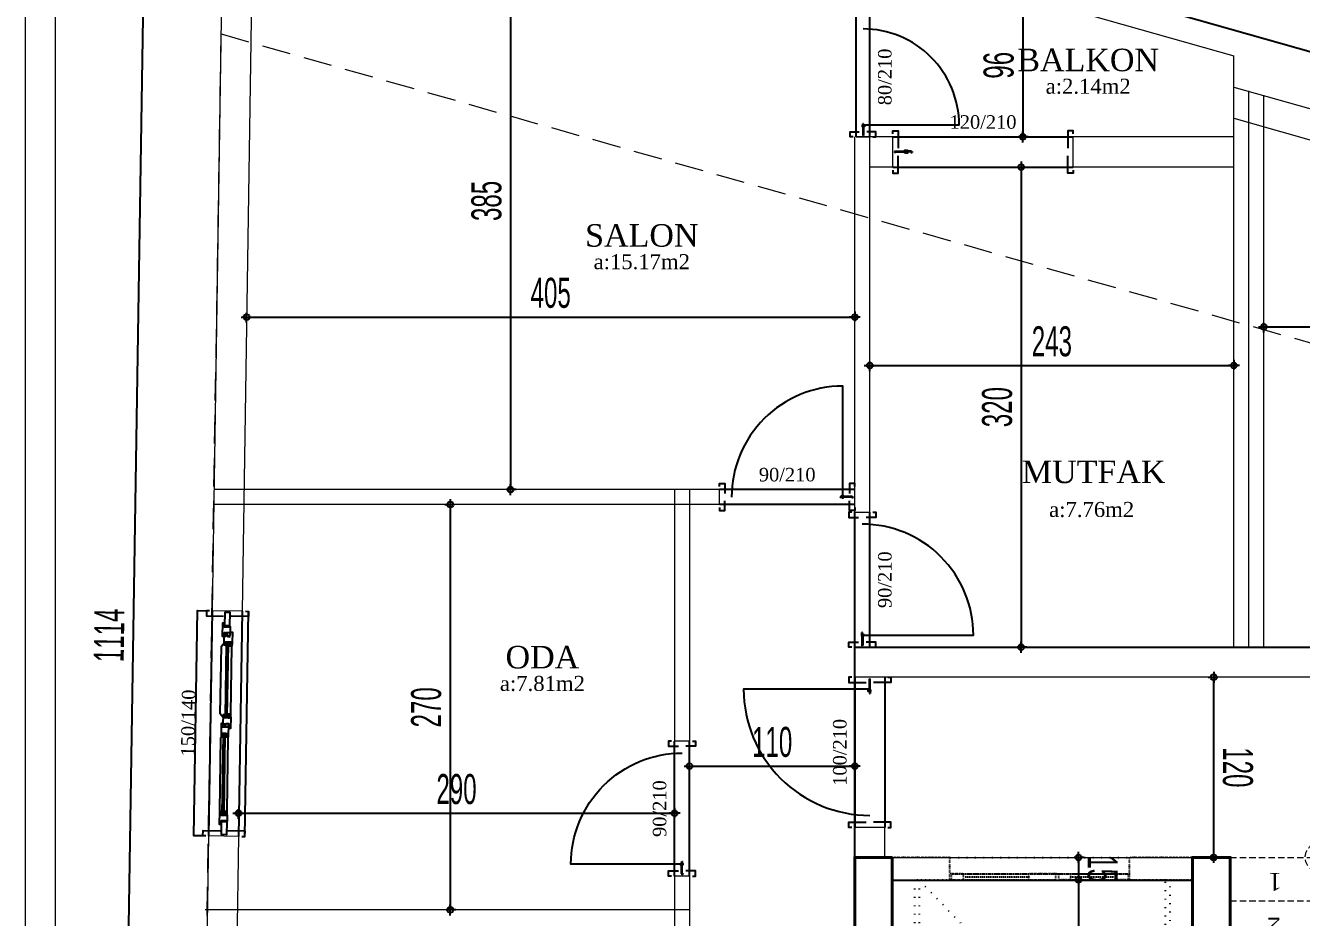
# Model space of a CAD drawing. Extents: x -30085 to -23607, y 116 to 3194.
# Drawn here: x -25501 to -24652, y 2237 to 2831 of the extents above; entities that cross this region are included whole.
import ezdxf
from ezdxf.enums import TextEntityAlignment as Align

# ---------------------------------------------------------------- set-up
doc = ezdxf.new("R2010")
doc.units = 0
for name, pattern in [('DASHED2', [0.375, 0.25, -0.125]), ('DOT', [0.28, 0.03, -0.25]), ('HIDDEN', [9.525, 6.35, -3.175])]:
    doc.linetypes.add(name, pattern=pattern)
doc.layers.get('0').update_dxf_attribs({"color": 5, "lineweight": 0})
for name, color, linetype in [('alan', 7, 'Continuous'), ('DIM', 7, 'Continuous'), ('duvar-kesim', 7, 'Continuous'), ('kapi', 7, 'Continuous'), ('kapi-yazi', 7, 'Continuous'), ('mahal', 7, 'Continuous'), ('penc-yazi', 7, 'Continuous'), ('pencere', 7, 'Continuous')]:
    doc.layers.add(name, color=color, linetype=linetype)
for name, color, linetype, lineweight in [('BINA_CAMITURBE', 93, 'Continuous', 0), ('DOT', 6, 'DOT', 25), ('DUVAR', 4, 'Continuous', 0), ('kolon', 1, 'Continuous', 40), ('MERDIVEN', 161, 'Continuous', 15), ('OLCU10', 2, 'Continuous', 25), ('ROL_CEPHE', 1, 'Continuous', 0)]:
    doc.layers.add(name, color=color, linetype=linetype, lineweight=lineweight)
doc.layers.get('0').off()
doc.styles.get("Standard").update_dxf_attribs({"font": ''})
doc.styles.add('STYLE0', font='', dxfattribs={"height": 1})
doc.styles.add('T', font='ISOt.shx', dxfattribs={"width": 0.6})
doc.styles.get('Standard').set_extended_font_data('Times New Roman')
doc.styles.get('STYLE0').set_extended_font_data('Arial')
doc.dimstyles.new('DOT2', dxfattribs={"dimtxt": 20, "dimasz": 0.7, "dimexe": 5, "dimexo": 5, "dimgap": 6, "dimtad": 1, "dimdec": 0, "dimdsep": 46, "dimtxsty": 'T', "dimblk1": 'SEL2', "dimblk2": 'SEL2', "dimsah": 1, "dimcen": 0, "dimse1": 1, "dimse2": 1, "dimclrd": 256, "dimclre": 256, "dimclrt": 256, "dimadec": 0, "dimazin": 0, "dimtfac": 1, "dimtdec": 0, "dimtix": 1, "dimtmove": 2, "dimatfit": 3, "dimldrblk": 'SEL2', "dimfxl": 1, "dimtolj": 1, "dimtzin": 0, "dimarcsym": 0})

# ---------------------------------------------------------------- blocks, each defined once
blk = doc.blocks.new('SEL2')
at = {"layer": 'OLCU10'}
for p, q in [((5.25, 0), (-5.25, 0)), ((0, 5.25), (0, -3.95))]:
    blk.add_line(p, q, dxfattribs=at)
blk.add_circle((0, 0), 2.75, dxfattribs=at)
blk = doc.blocks.new('*D69')
at = {"layer": 'Defpoints', "color": 0}
for p in [(28.67, 283.18), (3.67, 262.76), (28.67, 262.76)]:
    blk.add_point(p, dxfattribs=at)
at = {"layer": 'DIM', "lineweight": -2}
for p, q in [((2.97, 283.18), (2.27, 283.18)), ((3.67, 283.18), (28.67, 283.18)), ((29.37, 283.18), (30.07, 283.18))]:
    blk.add_line(p, q, dxfattribs=at)
at = {"layer": 'DIM', "linetype": 'ByBlock', "lineweight": -2, "xscale": 0.7, "yscale": 0.7, "zscale": 0.7}
blk.add_blockref('SEL2', (3.67, 283.18), dxfattribs=at)
at = {"layer": 'DIM', "linetype": 'ByBlock', "lineweight": -2, "xscale": 0.7, "yscale": 0.7, "zscale": 0.7, "rotation": 180}
blk.add_blockref('SEL2', (28.67, 283.18), dxfattribs=at)
at = {"layer": 'DIM', "insert": (16.17, 299.18), "char_height": 20, "attachment_point": 5, "style": 'T'}
blk.add_mtext('\\A1;25', dxfattribs=at)
blk = doc.blocks.new('*D70')
at = {"layer": 'Defpoints', "color": 0}
for p in [(148.67, 283.18), (28.67, 262.76), (148.67, 240)]:
    blk.add_point(p, dxfattribs=at)
at = {"layer": 'DIM', "lineweight": -2}
blk.add_line((29.37, 283.18), (147.97, 283.18), dxfattribs=at)
at = {"layer": 'DIM', "linetype": 'ByBlock', "lineweight": -2, "xscale": 0.7, "yscale": 0.7, "zscale": 0.7, "rotation": 180}
blk.add_blockref('SEL2', (28.67, 283.18), dxfattribs=at)
at = {"layer": 'DIM', "linetype": 'ByBlock', "lineweight": -2, "xscale": 0.7, "yscale": 0.7, "zscale": 0.7}
blk.add_blockref('SEL2', (148.67, 283.18), dxfattribs=at)
at = {"layer": 'DIM', "insert": (88.67, 299.18), "char_height": 20, "attachment_point": 5, "style": 'T'}
blk.add_mtext('\\A1;120', dxfattribs=at)
blk = doc.blocks.new('*D71')
at = {"layer": 'Defpoints', "color": 0}
for p in [(158.67, 283.18), (148.67, 240), (158.67, 240)]:
    blk.add_point(p, dxfattribs=at)
at = {"layer": 'DIM', "lineweight": -2}
for p, q in [((147.97, 283.18), (147.27, 283.18)), ((148.67, 283.18), (158.67, 283.18)), ((159.37, 283.18), (160.07, 283.18))]:
    blk.add_line(p, q, dxfattribs=at)
at = {"layer": 'DIM', "linetype": 'ByBlock', "lineweight": -2, "xscale": 0.7, "yscale": 0.7, "zscale": 0.7}
blk.add_blockref('SEL2', (148.67, 283.18), dxfattribs=at)
at = {"layer": 'DIM', "linetype": 'ByBlock', "lineweight": -2, "xscale": 0.7, "yscale": 0.7, "zscale": 0.7, "rotation": 180}
blk.add_blockref('SEL2', (158.67, 283.18), dxfattribs=at)
at = {"layer": 'DIM', "insert": (153.67, 299.18), "char_height": 20, "attachment_point": 5, "style": 'T'}
blk.add_mtext('\\A1;10', dxfattribs=at)
blk = doc.blocks.new('*D72')
at = {"layer": 'Defpoints', "color": 0}
for p in [(278.67, 283.18), (278.67, 266.49), (158.67, 240)]:
    blk.add_point(p, dxfattribs=at)
at = {"layer": 'DIM', "lineweight": -2}
blk.add_line((159.37, 283.18), (277.97, 283.18), dxfattribs=at)
at = {"layer": 'DIM', "linetype": 'ByBlock', "lineweight": -2, "xscale": 0.7, "yscale": 0.7, "zscale": 0.7, "rotation": 180}
blk.add_blockref('SEL2', (158.67, 283.18), dxfattribs=at)
at = {"layer": 'DIM', "linetype": 'ByBlock', "lineweight": -2, "xscale": 0.7, "yscale": 0.7, "zscale": 0.7}
blk.add_blockref('SEL2', (278.67, 283.18), dxfattribs=at)
at = {"layer": 'DIM', "insert": (218.67, 299.18), "char_height": 20, "attachment_point": 5, "style": 'T'}
blk.add_mtext('\\A1;120', dxfattribs=at)
blk = doc.blocks.new('*D73')
at = {"layer": 'Defpoints', "color": 0}
for p in [(303.67, 283.18), (303.67, 275), (278.67, 266.49)]:
    blk.add_point(p, dxfattribs=at)
at = {"layer": 'DIM', "lineweight": -2}
for p, q in [((277.97, 283.18), (277.27, 283.18)), ((278.67, 283.18), (303.67, 283.18)), ((304.37, 283.18), (305.07, 283.18))]:
    blk.add_line(p, q, dxfattribs=at)
at = {"layer": 'DIM', "linetype": 'ByBlock', "lineweight": -2, "xscale": 0.7, "yscale": 0.7, "zscale": 0.7}
blk.add_blockref('SEL2', (278.67, 283.18), dxfattribs=at)
at = {"layer": 'DIM', "linetype": 'ByBlock', "lineweight": -2, "xscale": 0.7, "yscale": 0.7, "zscale": 0.7, "rotation": 180}
blk.add_blockref('SEL2', (303.67, 283.18), dxfattribs=at)
at = {"layer": 'DIM', "insert": (291.17, 299.18), "char_height": 20, "attachment_point": 5, "style": 'T'}
blk.add_mtext('\\A1;25', dxfattribs=at)
blk = doc.blocks.new('*D74')
at = {"layer": 'Defpoints', "color": 0}
for p in [(187.63, 365), (201.95, 365), (210.35, 140)]:
    blk.add_point(p, dxfattribs=at)
at = {"layer": 'DIM', "lineweight": -2}
blk.add_line((187.63, 140.7), (187.63, 364.3), dxfattribs=at)
at = {"layer": 'DIM', "linetype": 'ByBlock', "lineweight": -2, "xscale": 0.7, "yscale": 0.7, "zscale": 0.7}
for p, rotation in [((187.63, 365), 90), ((187.63, 140), 270)]:
    blk.add_blockref('SEL2', p, dxfattribs=dict(at, rotation=rotation))
at = {"layer": 'DIM', "insert": (171.63, 252.5), "char_height": 20, "attachment_point": 5, "rotation": 90, "style": 'T'}
blk.add_mtext('\\A1;225', dxfattribs=at)
blk = doc.blocks.new('*D75')
at = {"layer": 'Defpoints', "color": 0}
for p in [(187.63, 390), (197.7, 390), (201.95, 365)]:
    blk.add_point(p, dxfattribs=at)
at = {"layer": 'DIM', "lineweight": -2}
for p, q in [((187.63, 390.7), (187.63, 391.4)), ((187.63, 365), (187.63, 390)), ((187.63, 364.3), (187.63, 363.6))]:
    blk.add_line(p, q, dxfattribs=at)
at = {"layer": 'DIM', "linetype": 'ByBlock', "lineweight": -2, "xscale": 0.7, "yscale": 0.7, "zscale": 0.7}
for p, rotation in [((187.63, 390), 270), ((187.63, 365), 90)]:
    blk.add_blockref('SEL2', p, dxfattribs=dict(at, rotation=rotation))
at = {"layer": 'DIM', "insert": (171.63, 377.5), "char_height": 20, "attachment_point": 5, "rotation": 90, "style": 'T'}
blk.add_mtext('\\A1;25', dxfattribs=at)
blk = doc.blocks.new('*D76')
at = {"layer": 'Defpoints', "color": 0}
for p in [(379.73, 155), (399.5, 155), (383.67, 140)]:
    blk.add_point(p, dxfattribs=at)
at = {"layer": 'DIM', "lineweight": -2}
for p, q in [((379.73, 155.7), (379.73, 156.4)), ((379.73, 140), (379.73, 155)), ((379.73, 139.3), (379.73, 138.6))]:
    blk.add_line(p, q, dxfattribs=at)
at = {"layer": 'DIM', "linetype": 'ByBlock', "lineweight": -2, "xscale": 0.7, "yscale": 0.7, "zscale": 0.7}
for p, rotation in [((379.73, 155), 270), ((379.73, 140), 90)]:
    blk.add_blockref('SEL2', p, dxfattribs=dict(at, rotation=rotation))
at = {"layer": 'DIM', "insert": (363.73, 147.5), "char_height": 20, "attachment_point": 5, "rotation": 90, "style": 'T'}
blk.add_mtext('\\A1;15', dxfattribs=at)
blk = doc.blocks.new('*D77')
at = {"layer": 'Defpoints', "color": 0}
for p in [(379.73, 365), (415.07, 365), (399.5, 155)]:
    blk.add_point(p, dxfattribs=at)
at = {"layer": 'DIM', "lineweight": -2}
blk.add_line((379.73, 155.7), (379.73, 364.3), dxfattribs=at)
at = {"layer": 'DIM', "linetype": 'ByBlock', "lineweight": -2, "xscale": 0.7, "yscale": 0.7, "zscale": 0.7}
for p, rotation in [((379.73, 365), 90), ((379.73, 155), 270)]:
    blk.add_blockref('SEL2', p, dxfattribs=dict(at, rotation=rotation))
at = {"layer": 'DIM', "insert": (363.73, 260), "char_height": 20, "attachment_point": 5, "rotation": 90, "style": 'T'}
blk.add_mtext('\\A1;210', dxfattribs=at)
blk = doc.blocks.new('*D78')
at = {"layer": 'Defpoints', "color": 0}
for p in [(379.73, 390), (415.07, 390), (415.07, 365)]:
    blk.add_point(p, dxfattribs=at)
at = {"layer": 'DIM', "lineweight": -2}
for p, q in [((379.73, 390.7), (379.73, 391.4)), ((379.73, 365), (379.73, 390)), ((379.73, 364.3), (379.73, 363.6))]:
    blk.add_line(p, q, dxfattribs=at)
at = {"layer": 'DIM', "linetype": 'ByBlock', "lineweight": -2, "xscale": 0.7, "yscale": 0.7, "zscale": 0.7}
for p, rotation in [((379.73, 390), 270), ((379.73, 365), 90)]:
    blk.add_blockref('SEL2', p, dxfattribs=dict(at, rotation=rotation))
at = {"layer": 'DIM', "insert": (363.73, 377.5), "char_height": 20, "attachment_point": 5, "rotation": 90, "style": 'T'}
blk.add_mtext('\\A1;25', dxfattribs=at)
blk = doc.blocks.new('*D79')
at = {"layer": 'Defpoints', "color": 0}
for p in [(303.67, 283.18), (278.67, 265.47), (303.67, 265.47)]:
    blk.add_point(p, dxfattribs=at)
at = {"layer": 'DIM', "lineweight": -2}
for p, q in [((277.97, 283.18), (277.27, 283.18)), ((278.67, 283.18), (303.67, 283.18)), ((304.37, 283.18), (305.07, 283.18))]:
    blk.add_line(p, q, dxfattribs=at)
at = {"layer": 'DIM', "linetype": 'ByBlock', "lineweight": -2, "xscale": 0.7, "yscale": 0.7, "zscale": 0.7}
blk.add_blockref('SEL2', (278.67, 283.18), dxfattribs=at)
at = {"layer": 'DIM', "linetype": 'ByBlock', "lineweight": -2, "xscale": 0.7, "yscale": 0.7, "zscale": 0.7, "rotation": 180}
blk.add_blockref('SEL2', (303.67, 283.18), dxfattribs=at)
at = {"layer": 'DIM', "insert": (291.17, 299.18), "char_height": 20, "attachment_point": 5, "style": 'T'}
blk.add_mtext('\\A1;25', dxfattribs=at)
blk = doc.blocks.new('*D80')
at = {"layer": 'Defpoints', "color": 0}
for p in [(503.67, 283.18), (303.67, 265.47), (503.67, 262.76)]:
    blk.add_point(p, dxfattribs=at)
at = {"layer": 'DIM', "lineweight": -2}
blk.add_line((304.37, 283.18), (502.97, 283.18), dxfattribs=at)
at = {"layer": 'DIM', "linetype": 'ByBlock', "lineweight": -2, "xscale": 0.7, "yscale": 0.7, "zscale": 0.7, "rotation": 180}
blk.add_blockref('SEL2', (303.67, 283.18), dxfattribs=at)
at = {"layer": 'DIM', "linetype": 'ByBlock', "lineweight": -2, "xscale": 0.7, "yscale": 0.7, "zscale": 0.7}
blk.add_blockref('SEL2', (503.67, 283.18), dxfattribs=at)
at = {"layer": 'DIM', "insert": (403.67, 299.18), "char_height": 20, "attachment_point": 5, "style": 'T'}
blk.add_mtext('\\A1;200', dxfattribs=at)
blk = doc.blocks.new('*D81')
at = {"layer": 'Defpoints', "color": 0}
for p in [(528.67, 283.18), (503.67, 262.76), (528.67, 262.76)]:
    blk.add_point(p, dxfattribs=at)
at = {"layer": 'DIM', "lineweight": -2}
for p, q in [((502.97, 283.18), (502.27, 283.18)), ((503.67, 283.18), (528.67, 283.18)), ((529.37, 283.18), (530.07, 283.18))]:
    blk.add_line(p, q, dxfattribs=at)
at = {"layer": 'DIM', "linetype": 'ByBlock', "lineweight": -2, "xscale": 0.7, "yscale": 0.7, "zscale": 0.7}
blk.add_blockref('SEL2', (503.67, 283.18), dxfattribs=at)
at = {"layer": 'DIM', "linetype": 'ByBlock', "lineweight": -2, "xscale": 0.7, "yscale": 0.7, "zscale": 0.7, "rotation": 180}
blk.add_blockref('SEL2', (528.67, 283.18), dxfattribs=at)
at = {"layer": 'DIM', "insert": (516.17, 299.18), "char_height": 20, "attachment_point": 5, "style": 'T'}
blk.add_mtext('\\A1;25', dxfattribs=at)
blk = doc.blocks.new('*D82')
at = {"layer": 'Defpoints', "color": 0}
for p in [(291.17, 140), (289.65, 20), (291.17, 20)]:
    blk.add_point(p, dxfattribs=at)
at = {"layer": 'DIM', "lineweight": -2}
blk.add_line((289.65, 139.3), (289.65, 20.7), dxfattribs=at)
at = {"layer": 'DIM', "linetype": 'ByBlock', "lineweight": -2, "xscale": 0.7, "yscale": 0.7, "zscale": 0.7}
for p, rotation in [((289.65, 140), 90), ((289.65, 20), 270)]:
    blk.add_blockref('SEL2', p, dxfattribs=dict(at, rotation=rotation))
at = {"layer": 'DIM', "insert": (273.65, 80), "char_height": 20, "attachment_point": 5, "rotation": 90, "style": 'T'}
blk.add_mtext('\\A1;120', dxfattribs=at)
blk = doc.blocks.new('*D117')
at = {"layer": 'Defpoints', "color": 0}
for p in [(-25180.79, 2906.74), (-25180.79, 2522.09), (-25178.42, 2522.09)]:
    blk.add_point(p, dxfattribs=at)
at = {"layer": 'DIM', "lineweight": -2}
blk.add_line((-25178.42, 2906.04), (-25178.42, 2522.79), dxfattribs=at)
at = {"layer": 'DIM', "linetype": 'ByBlock', "lineweight": -2, "xscale": 0.7, "yscale": 0.7, "zscale": 0.7}
for p, rotation in [((-25178.42, 2906.74), 90), ((-25178.42, 2522.09), 270)]:
    blk.add_blockref('SEL2', p, dxfattribs=dict(at, rotation=rotation))
at = {"layer": 'DIM', "insert": (-25194.42, 2714.42), "char_height": 20, "attachment_point": 5, "rotation": 90, "style": 'T'}
blk.add_mtext('\\A1;385', dxfattribs=at)
blk = doc.blocks.new('*D118')
at = {"layer": 'Defpoints', "color": 0}
for p in [(-25354.22, 2635.99), (-24949.22, 2637.07), (-24949.22, 2635.99)]:
    blk.add_point(p, dxfattribs=at)
at = {"layer": 'DIM', "lineweight": -2}
blk.add_line((-25353.52, 2637.07), (-24949.92, 2637.07), dxfattribs=at)
at = {"layer": 'DIM', "linetype": 'ByBlock', "lineweight": -2, "xscale": 0.7, "yscale": 0.7, "zscale": 0.7, "rotation": 180}
blk.add_blockref('SEL2', (-25354.22, 2637.07), dxfattribs=at)
at = {"layer": 'DIM', "linetype": 'ByBlock', "lineweight": -2, "xscale": 0.7, "yscale": 0.7, "zscale": 0.7}
blk.add_blockref('SEL2', (-24949.22, 2637.07), dxfattribs=at)
at = {"layer": 'DIM', "insert": (-25151.72, 2653.07), "char_height": 20, "attachment_point": 5, "style": 'T'}
blk.add_mtext('\\A1;405', dxfattribs=at)
blk = doc.blocks.new('*D119')
at = {"layer": 'Defpoints', "color": 0}
for p in [(-24939.22, 2609.83), (-24696.72, 2604.78), (-24696.72, 2603.8)]:
    blk.add_point(p, dxfattribs=at)
at = {"layer": 'DIM', "lineweight": -2}
blk.add_line((-24938.52, 2604.78), (-24697.42, 2604.78), dxfattribs=at)
at = {"layer": 'DIM', "linetype": 'ByBlock', "lineweight": -2, "xscale": 0.7, "yscale": 0.7, "zscale": 0.7, "rotation": 180}
blk.add_blockref('SEL2', (-24939.22, 2604.78), dxfattribs=at)
at = {"layer": 'DIM', "linetype": 'ByBlock', "lineweight": -2, "xscale": 0.7, "yscale": 0.7, "zscale": 0.7}
blk.add_blockref('SEL2', (-24696.72, 2604.78), dxfattribs=at)
at = {"layer": 'DIM', "insert": (-24817.97, 2620.78), "char_height": 20, "attachment_point": 5, "style": 'T'}
blk.add_mtext('\\A1;243', dxfattribs=at)
blk = doc.blocks.new('*D120')
at = {"layer": 'Defpoints', "color": 0}
for p in [(-24822.49, 2737.01), (-24838.36, 2417.09), (-24822.49, 2417.09)]:
    blk.add_point(p, dxfattribs=at)
at = {"layer": 'DIM', "lineweight": -2}
blk.add_line((-24838.36, 2736.31), (-24838.36, 2417.79), dxfattribs=at)
at = {"layer": 'DIM', "linetype": 'ByBlock', "lineweight": -2, "xscale": 0.7, "yscale": 0.7, "zscale": 0.7}
for p, rotation in [((-24838.36, 2737.01), 90), ((-24838.36, 2417.09), 270)]:
    blk.add_blockref('SEL2', p, dxfattribs=dict(at, rotation=rotation))
at = {"layer": 'DIM', "insert": (-24854.36, 2577.05), "char_height": 20, "attachment_point": 5, "rotation": 90, "style": 'T'}
blk.add_mtext('\\A1;320', dxfattribs=at)
blk = doc.blocks.new('*D121')
at = {"layer": 'Defpoints', "color": 0}
for p in [(-25213.54, 2512.09), (-25218.58, 2242.09), (-25213.54, 2242.09)]:
    blk.add_point(p, dxfattribs=at)
at = {"layer": 'DIM', "lineweight": -2}
blk.add_line((-25218.58, 2511.39), (-25218.58, 2242.79), dxfattribs=at)
at = {"layer": 'DIM', "linetype": 'ByBlock', "lineweight": -2, "xscale": 0.7, "yscale": 0.7, "zscale": 0.7}
for p, rotation in [((-25218.58, 2512.09), 90), ((-25218.58, 2242.09), 270)]:
    blk.add_blockref('SEL2', p, dxfattribs=dict(at, rotation=rotation))
at = {"layer": 'DIM', "insert": (-25234.58, 2377.09), "char_height": 20, "attachment_point": 5, "rotation": 90, "style": 'T'}
blk.add_mtext('\\A1;270', dxfattribs=at)
blk = doc.blocks.new('*D122')
at = {"layer": 'Defpoints', "color": 0}
for p in [(-25359.68, 2325.73), (-25069.22, 2325.73), (-25069.22, 2306.5)]:
    blk.add_point(p, dxfattribs=at)
at = {"layer": 'DIM', "lineweight": -2}
blk.add_line((-25358.98, 2306.5), (-25069.92, 2306.5), dxfattribs=at)
at = {"layer": 'DIM', "linetype": 'ByBlock', "lineweight": -2, "xscale": 0.7, "yscale": 0.7, "zscale": 0.7, "rotation": 180}
blk.add_blockref('SEL2', (-25359.68, 2306.5), dxfattribs=at)
at = {"layer": 'DIM', "linetype": 'ByBlock', "lineweight": -2, "xscale": 0.7, "yscale": 0.7, "zscale": 0.7}
blk.add_blockref('SEL2', (-25069.22, 2306.5), dxfattribs=at)
at = {"layer": 'DIM', "insert": (-25214.45, 2322.5), "char_height": 20, "attachment_point": 5, "style": 'T'}
blk.add_mtext('\\A1;290', dxfattribs=at)
blk = doc.blocks.new('*D123')
at = {"layer": 'Defpoints', "color": 0}
for p in [(-25059.22, 2340.42), (-24949.22, 2337.92), (-24949.22, 2300.42)]:
    blk.add_point(p, dxfattribs=at)
at = {"layer": 'DIM', "lineweight": -2}
blk.add_line((-25058.52, 2337.92), (-24949.92, 2337.92), dxfattribs=at)
at = {"layer": 'DIM', "linetype": 'ByBlock', "lineweight": -2, "xscale": 0.7, "yscale": 0.7, "zscale": 0.7, "rotation": 180}
blk.add_blockref('SEL2', (-25059.22, 2337.92), dxfattribs=at)
at = {"layer": 'DIM', "linetype": 'ByBlock', "lineweight": -2, "xscale": 0.7, "yscale": 0.7, "zscale": 0.7}
blk.add_blockref('SEL2', (-24949.22, 2337.92), dxfattribs=at)
at = {"layer": 'DIM', "insert": (-25004.22, 2353.92), "char_height": 20, "attachment_point": 5, "style": 'T'}
blk.add_mtext('\\A1;110', dxfattribs=at)
blk = doc.blocks.new('*D128')
at = {"layer": 'Defpoints', "color": 0}
for p in [(-24843.01, 2852.52), (-24843.01, 2757.01), (-24837.32, 2757.01)]:
    blk.add_point(p, dxfattribs=at)
at = {"layer": 'DIM', "lineweight": -2}
blk.add_line((-24837.32, 2851.82), (-24837.32, 2757.71), dxfattribs=at)
at = {"layer": 'DIM', "linetype": 'ByBlock', "lineweight": -2, "xscale": 0.7, "yscale": 0.7, "zscale": 0.7}
for p, rotation in [((-24837.32, 2852.52), 90), ((-24837.32, 2757.01), 270)]:
    blk.add_blockref('SEL2', p, dxfattribs=dict(at, rotation=rotation))
at = {"layer": 'DIM', "insert": (-24853.32, 2804.77), "char_height": 20, "attachment_point": 5, "rotation": 90, "style": 'T'}
blk.add_mtext('\\A1;96', dxfattribs=at)
blk = doc.blocks.new('fm-door1')
at = {"linetype": 'Continuous'}
for p, q in [((0, 2.5), (0, -2.5)), ((10, 2.5), (0, 2.5)), ((8, 3.2), (8, 0)), ((8.4, 2.8), (12.8, 2.8)), ((9, 5), (91, 5)), ((9, 5), (9, 3)), ((10, 3), (9, 3)), ((10, 3), (10, -0.5)), ((10, 3), (10, -0.5)), ((10, 0), (90, 0)), ((19, 5), (19, 0)), ((81, 5), (81, 0)), ((91, 3), (90, 3)), ((90, 3), (90, -0.5)), ((90, 2.5), (100, 2.5)), ((91, 5), (91, 3)), ((100, 2.5), (100, -2.5)), ((11, -2.5), (0, -2.5)), ((10, -0.5), (11, -0.5)), ((11, -0.5), (10, -0.5)), ((11, -0.5), (11, -2.5)), ((11, -2.5), (11, -0.5)), ((89, -2.5), (89, -0.5)), ((89, -0.5), (90, -0.5)), ((89, -2.5), (100, -2.5))]:
    blk.add_line(p, q, dxfattribs=at)
at = {"color": 8, "linetype": 'Continuous'}
for p, q in [((19, 3.5), (81, 3.5)), ((19, 1.5), (81, 1.5))]:
    blk.add_line(p, q, dxfattribs=at)
at = {"linetype": 'Continuous'}
for points in [[(85.8, 5.8), (85.8, 8.9, 0.414214), (84.2, 10.4), (75.9, 10.4, 1), (75.9, 8.9), (83.5, 8.9, -0.414214), (84.2, 8.1), (84.2, 5.8)], [(85.8, -0.8), (85.8, -3.9, -0.414214), (84.2, -5.4), (75.9, -5.4, -1), (75.9, -3.9), (83.5, -3.9, 0.414214), (84.2, -3.1), (84.2, -0.8)]]:
    blk.add_lwpolyline(points, format="xyb", dxfattribs=at)
for points in [[(86.9, 5), (86.9, 5.8), (83.1, 5.8), (83.1, 5)], [(86.9, 0), (86.9, -0.8), (83.1, -0.8), (83.1, 0)]]:
    blk.add_lwpolyline(points, dxfattribs=at)
blk.add_circle((8.4, 3.2), 0.426, dxfattribs=at)
blk = doc.blocks.new('fm-door2')
at = {"linetype": 'Continuous'}
for p, q in [((0, 2.5), (0, -2.5)), ((10, 2.5), (0, 2.5)), ((7, 3.2), (7, 0)), ((7.4, 2.8), (12.8, 2.8)), ((8, 5), (8, 3)), ((8, 5), (100, 5)), ((10, 3), (8, 3)), ((10, 3), (10, -0.5)), ((10, 0), (98, 0)), ((18, 5), (18, 0)), ((90, 5), (90, 0)), ((100, 3), (98, 3)), ((98, 3), (98, 0)), ((100, 2), (98, 2)), ((98, 2), (98, 0)), ((140, 0), (98, 0)), ((100, 5), (100, 3)), ((142, 5), (100, 5)), ((100, 5), (100, 2)), ((108, 5), (108, 0)), ((132, 5), (132, 0)), ((142.6, 2.8), (137.2, 2.8)), ((140, 3), (142, 3)), ((140, 3), (140, -0.5)), ((140, 2.5), (150, 2.5)), ((142, 5), (142, 3)), ((143, 3.2), (143, 0)), ((150, 2.5), (150, -2.5)), ((12, -2.5), (0, -2.5)), ((10, -0.5), (12, -0.5)), ((12, -0.5), (12, -2.5)), ((138, -0.5), (138, -2.5)), ((140, -0.5), (138, -0.5)), ((138, -2.5), (150, -2.5))]:
    blk.add_line(p, q, dxfattribs=at)
at = {"color": 8, "linetype": 'Continuous'}
for p, q in [((18, 3.5), (90, 3.5)), ((18, 1.5), (90, 1.5)), ((132, 3.5), (108, 3.5)), ((132, 1.5), (108, 1.5))]:
    blk.add_line(p, q, dxfattribs=at)
at = {"linetype": 'Continuous'}
for points in [[(95.9, 5.8), (95.9, 8.9, 0.414214), (94.3, 10.4), (86, 10.4, 1), (86, 8.9), (93.6, 8.9, -0.414214), (94.3, 8.1), (94.3, 5.8)], [(102.1, 5.8), (102.1, 8.9, -0.414214), (103.7, 10.4), (112, 10.4, -1), (112, 8.9), (104.4, 8.9, 0.414214), (103.7, 8.1), (103.7, 5.8)], [(95.9, -0.8), (95.9, -3.9, -0.414214), (94.3, -5.4), (86, -5.4, -1), (86, -3.9), (93.6, -3.9, 0.414214), (94.3, -3.1), (94.3, -0.8)], [(102.1, -0.8), (102.1, -3.9, 0.414214), (103.7, -5.4), (112, -5.4, 1), (112, -3.9), (104.4, -3.9, -0.414214), (103.7, -3.1), (103.7, -0.8)]]:
    blk.add_lwpolyline(points, format="xyb", dxfattribs=at)
for points in [[(97, 5), (97, 5.8), (93.2, 5.8), (93.2, 5)], [(101, 5), (101, 5.8), (104.8, 5.8), (104.8, 5)], [(101, 0), (101, -0.8), (104.8, -0.8), (104.8, 0)], [(97, 0), (97, -0.8), (93.2, -0.8), (93.2, 0)]]:
    blk.add_lwpolyline(points, dxfattribs=at)
for centre in [(7.4, 3.2), (142.6, 3.2)]:
    blk.add_circle(centre, 0.426, dxfattribs=at)
blk = doc.blocks.new('*D129')
at = {"layer": 'Defpoints', "color": 0}
for p in [(-25368.77, 2980.85), (-25438.65, 1867.92), (-25386.38, 1867.09)]:
    blk.add_point(p, dxfattribs=at)
at = {"layer": 'DIM', "lineweight": -2}
blk.add_line((-25421.05, 2980.97), (-25438.64, 1868.62), dxfattribs=at)
at = {"layer": 'DIM', "linetype": 'ByBlock', "lineweight": -2, "xscale": 0.7, "yscale": 0.7, "zscale": 0.7}
for p, rotation in [((-25421.04, 2981.67), 89.09376852592682), ((-25438.65, 1867.92), 269.0937685259268)]:
    blk.add_blockref('SEL2', p, dxfattribs=dict(at, rotation=rotation))
at = {"layer": 'DIM', "insert": (-25445.84, 2425.05), "char_height": 20, "attachment_point": 5, "rotation": 89.09377, "style": 'T'}
blk.add_mtext('\\A1;1114', dxfattribs=at)
blk = doc.blocks.new('*D131')
at = {"layer": 'Defpoints', "color": 0}
for p in [(-25358.82, 3015.92), (-25368.77, 2980.85), (-23792.08, 2533.65)]:
    blk.add_point(p, dxfattribs=at)
at = {"layer": 'DIM', "lineweight": -2}
blk.add_line((-23782.81, 2568.92), (-25358.14, 3015.73), dxfattribs=at)
at = {"layer": 'DIM', "linetype": 'ByBlock', "lineweight": -2, "xscale": 0.7, "yscale": 0.7, "zscale": 0.7}
for p, rotation in [((-25358.82, 3015.92), 164.1651429524517), ((-23782.14, 2568.73), 344.1651429524517)]:
    blk.add_blockref('SEL2', p, dxfattribs=dict(at, rotation=rotation))
at = {"layer": 'DIM', "insert": (-24566.11, 2807.72), "char_height": 20, "attachment_point": 5, "rotation": 344.16514, "style": 'T'}
blk.add_mtext('\\A1;1639', dxfattribs=at)
blk = doc.blocks.new('*D133')
at = {"layer": 'Defpoints', "color": 0}
for p in [(-24676.72, 2626.66), (-24322.19, 2630.44), (-24322.19, 2626.66)]:
    blk.add_point(p, dxfattribs=at)
at = {"layer": 'DIM', "lineweight": -2}
blk.add_line((-24676.02, 2630.44), (-24322.89, 2630.44), dxfattribs=at)
at = {"layer": 'DIM', "linetype": 'ByBlock', "lineweight": -2, "xscale": 0.7, "yscale": 0.7, "zscale": 0.7, "rotation": 180}
blk.add_blockref('SEL2', (-24676.72, 2630.44), dxfattribs=at)
at = {"layer": 'DIM', "linetype": 'ByBlock', "lineweight": -2, "xscale": 0.7, "yscale": 0.7, "zscale": 0.7}
blk.add_blockref('SEL2', (-24322.19, 2630.44), dxfattribs=at)
at = {"layer": 'DIM', "insert": (-24499.45, 2646.44), "char_height": 20, "attachment_point": 5, "style": 'T'}
blk.add_mtext('\\A1;355', dxfattribs=at)
blk = doc.blocks.new('fm-win2')
at = {"color": 8, "linetype": 'Continuous'}
for p, q in [((11, 1.37), (11, 0.17)), ((11, 1.37), (54.25, 1.37)), ((11, 0.17), (54.25, 0.17)), ((12, 1.37), (12, 0.17)), ((12.75, 3), (52.5, 3)), ((53.25, 1.37), (53.25, 0.17)), ((54.25, 1.37), (54.25, 0.17)), ((63.85, 0.28), (63.85, -0.92)), ((63.85, 0.28), (103.15, 0.28)), ((64.85, 0.28), (64.85, -0.92)), ((102.15, 0.28), (102.15, -0.92)), ((103.15, 0.28), (103.15, -0.92)), ((12.85, -1.85), (52.3, -1.85)), ((63.85, -0.92), (103.15, -0.92)), ((65.4, -3.35), (101.6, -3.35))]:
    blk.add_line(p, q, dxfattribs=at)
at = {"linetype": 'Continuous'}
for points in [[(7, -1.75), (0, -1.75), (0, 1.75), (7, 1.75)], [(7.5, -1.7), (7.5, -0.1), (7.2, -0.1), (7.2, 0.2), (7.5, 0.2), (7.5, 0.7), (7.2, 0.7), (7.2, 1), (7.5, 1), (7.5, 2), (6.16, 2), (6.16, 2.7), (5.65, 2.7), (5.51, 2), (5.2, 2), (5.4, 3), (12.5, 3), (12.7, 2), (12.39, 2), (12.25, 2.7), (11.74, 2.7), (11.74, 2), (10.5, 2), (10.5, 1), (10.8, 1), (10.8, 0.7), (10.5, 0.7), (10.5, 0.2), (10.8, 0.2), (10.8, -0.1), (10.5, -0.1), (10.5, -1.7), (10.8, -1.7), (10.8, -2), (7.2, -2), (7.2, -1.7)], [(58, 2), (59.24, 2), (59.24, 2.7), (59.75, 2.7), (59.89, 2), (60.2, 2), (60, 3), (52.75, 3), (52.55, 2), (52.86, 2), (53, 2.7), (53.51, 2.7), (53.51, 2), (54.75, 2), (54.75, 1), (54.45, 1), (54.45, 0.7), (54.75, 0.7), (54.75, 0.2), (54.45, 0.2), (54.45, -0.1), (54.75, -0.1), (54.75, -1.69), (54.45, -1.69), (54.45, -2), (58.3, -2), (58.3, -1.69), (58, -1.69), (58, -0.1), (58.3, -0.1), (58.3, 0.2), (58, 0.2), (58, 0.7), (58.3, 0.7), (58.3, 1), (58, 1)], [(63.05, -1.25), (63.05, 0.9), (63.89, 0.9), (63.89, 1.6), (64.4, 1.6), (64.54, 0.9), (64.85, 0.9), (64.65, 1.9), (59.75, 1.9), (59.75, 1.6), (59.85, 1.6), (59.85, 0.8), (59.05, 0.8), (59.05, -0.2), (60.05, -0.2), (60.05, -1.75), (59.05, -1.75), (59.05, -2.25), (57.5, -2.25), (57.5, -3.5), (63.35, -3.5), (63.35, -3.2), (63.05, -3.2), (63.05, -1.4), (63.35, -1.4), (63.35, -1.25)], [(103.95, -1.4), (103.65, -1.4), (103.65, -1.25), (103.95, -1.25), (103.95, 0.9), (103.11, 0.9), (103.11, 1.6), (102.6, 1.6), (102.46, 0.9), (102.15, 0.9), (102.35, 1.9), (107.25, 1.9), (107.25, 1.6), (107.15, 1.6), (107.15, 0.8), (107.95, 0.8), (107.95, -0.2), (106.95, -0.2), (106.95, -1.75), (107.95, -1.75), (107.95, -2.25), (109.5, -2.25), (109.5, -3.5), (103.65, -3.5), (103.65, -3.2), (103.95, -3.2)], [(109, 0.7), (108.7, 0.7), (108.7, 1), (109, 1), (109, 2), (107.76, 2), (107.76, 2.7), (107.25, 2.7), (107.11, 2), (106.8, 2), (107, 3), (114.35, 3), (114.55, 2), (114.24, 2), (114.1, 2.7), (113.59, 2.7), (113.59, 2), (112.25, 2), (112.25, 1), (112.55, 1), (112.55, 0.7), (112.25, 0.7), (112.25, 0.2), (112.55, 0.2), (112.55, -0.1), (112.25, -0.1), (112.25, -1.69), (112.55, -1.69), (112.55, -2), (108.7, -2), (108.7, -1.69), (109, -1.69), (109, -0.1), (108.7, -0.1), (108.7, 0.2), (109, 0.2)], [(113, -1.75), (120, -1.75), (120, 1.75), (113, 1.75)]]:
    blk.add_lwpolyline(points, close=True, dxfattribs=at)
at = {"color": 8, "linetype": 'Continuous'}
blk.add_lwpolyline([(63.45, 1.9), (65.25, 3.7), (101.75, 3.7), (103.55, 1.9)], dxfattribs=at)
for points in [[(10.9, -1.35), (10.9, -1.85), (12.6, -1.85), (12.6, -0.45), (12.3, -0.45), (12.3, -0.95), (11.8, -0.95), (11.8, -0.45), (11.5, -0.45), (11.5, -1.05), (10.7, -1.05), (10.7, -0.45), (10.6, -0.45), (10.6, -1.35)], [(54.35, -1.35), (54.35, -1.85), (52.65, -1.85), (52.65, -0.45), (52.95, -0.45), (52.95, -0.95), (53.45, -0.95), (53.45, -0.45), (53.75, -0.45), (53.75, -1.05), (54.55, -1.05), (54.55, -0.45), (54.65, -0.45), (54.65, -1.35)], [(63.15, -2.45), (63.45, -2.45), (63.45, -3.35), (65.15, -3.35), (65.15, -1.55), (64.85, -1.55), (64.85, -2.05), (64.35, -2.05), (64.35, -1.55), (64.05, -1.55), (64.05, -2.15), (63.25, -2.15), (63.25, -1.55), (63.15, -1.55)], [(103.85, -2.45), (103.55, -2.45), (103.55, -3.35), (101.85, -3.35), (101.85, -1.55), (102.15, -1.55), (102.15, -2.05), (102.65, -2.05), (102.65, -1.55), (102.95, -1.55), (102.95, -2.15), (103.75, -2.15), (103.75, -1.55), (103.85, -1.55)]]:
    blk.add_lwpolyline(points, close=True, dxfattribs=at)
blk = doc.blocks.new('G$C23AEA8FA')
at = {"layer": 'DOT', "linetype": 'ByBlock', "ltscale": 1.5}
for p, q in [((303.67, 365), (303.67, 140.12)), ((503.67, 365), (303.67, 365)), ((303.67, 365), (503.67, 365)), ((503.67, 365), (503.67, 140.12)), ((503.67, 155.12), (303.67, 155.12))]:
    blk.add_line(p, q, dxfattribs=at)
at = {"layer": 'DOT', "ltscale": 20}
for p, q in [((485.83, 155.12), (321.72, 324.91)), ((465.44, 140.12), (345.67, 140.12))]:
    blk.add_line(p, q, dxfattribs=at)
at = {"layer": 'DOT'}
for p, q in [((303.77, 155.12), (345.67, 155.12)), ((503.77, 155.12), (303.77, 155.12)), ((345.67, 155.12), (345.67, 140.12)), ((346.67, 150.82), (346.67, 154.82)), ((346.67, 154.82), (354.67, 154.82)), ((354.67, 150.82), (354.67, 154.82)), ((384.8, 154.82), (392.8, 154.82)), ((384.8, 154.82), (384.8, 150.82)), ((392.8, 154.82), (392.8, 150.82)), ((394.8, 154.82), (394.8, 150.82)), ((412.8, 154.82), (394.8, 154.82)), ((412.8, 154.82), (412.8, 150.82)), ((464.44, 154.82), (456.44, 154.82)), ((456.44, 150.82), (456.44, 154.82)), ((464.44, 150.82), (464.44, 154.82)), ((465.44, 155.12), (465.44, 140.12)), ((354.67, 150.82), (345.67, 150.82)), ((393.8, 150.82), (384.8, 150.82)), ((393.8, 150.82), (412.8, 150.82)), ((456.44, 150.82), (465.44, 150.82)), ((303.77, 140.12), (345.67, 140.12)), ((465.44, 140.12), (503.77, 140.12))]:
    blk.add_line(p, q, dxfattribs=at)
at = {"layer": 'DOT', "ltscale": 5}
for p, q in [((384.8, 154.82), (354.67, 154.82)), ((412.8, 154.82), (456.44, 154.82)), ((345.67, 150.82), (465.44, 150.82)), ((384.8, 152.82), (354.67, 152.82)), ((354.67, 150.82), (384.8, 150.82)), ((412.8, 152.82), (456.44, 152.82)), ((456.44, 150.82), (412.8, 150.82))]:
    blk.add_line(p, q, dxfattribs=at)
at = {"layer": 'DOT', "ltscale": 20}
for points in [[(354.51, 362.68), (354.51, 327.91), (453.04, 327.91), (453.04, 362.68)], [(318.72, 155.12), (488.83, 155.12), (488.83, 327.91), (318.72, 327.91)], [(321.72, 155.12), (485.83, 155.12), (485.83, 324.91), (321.72, 324.91)]]:
    blk.add_lwpolyline(points, close=True, dxfattribs=at)
at = {"layer": 'DUVAR', "ltscale": 5}
for p, q in [((528.67, 390), (278.67, 390)), ((303.67, 390), (303.67, 160)), ((268.67, 365), (28.67, 365)), ((28.67, 365), (28.67, 140)), ((28.67, 313.56), (83.69, 365)), ((28.67, 306.71), (91.01, 365)), ((278.67, 306.71), (216.34, 365)), ((278.67, 313.56), (223.66, 365)), ((503.67, 365), (303.67, 365)), ((303.67, 365), (303.67, 140)), ((503.67, 365), (503.67, 140)), ((528.67, 365), (528.67, 140)), ((503.67, 155), (303.67, 155)), ((3.67, 140), (3.67, 0)), ((28.67, 140), (8.67, 140)), ((23.67, 140), (23.67, 20)), ((508.67, 140), (278.67, 140)), ((508.67, 140), (508.67, 20)), ((508.67, 140), (508.67, 140)), ((528.67, 140), (508.67, 140)), ((528.67, 140), (528.67, 0)), ((23.67, 20), (508.67, 20)), ((3.67, 0), (528.67, 0))]:
    blk.add_line(p, q, dxfattribs=at)
at = {"layer": 'kolon'}
for points in [[(3.67, 140), (3.67, 390), (303.67, 390), (303.67, 140), (278.67, 140), (278.67, 365), (28.67, 365), (28.67, 140)], [(278.67, 390), (303.67, 390), (303.67, 140), (278.67, 140)], [(503.67, 140), (528.67, 140), (528.67, 390), (503.67, 390)]]:
    blk.add_lwpolyline(points, close=True, dxfattribs=at)
at = {"layer": 'MERDIVEN', "linetype": 'DASHED2', "ltscale": 17}
for p, q in [((151.5, 254.5), (95.82, 365)), ((153.67, 255), (153.67, 365)), ((155.85, 254.5), (211.53, 365)), ((150.07, 253.46), (60.12, 336.11)), ((157.28, 253.46), (247.41, 335.94)), ((148.97, 251.7), (28.67, 295.19)), ((158.38, 251.7), (278.67, 293.38)), ((148.67, 250), (28.67, 250)), ((148.67, 250), (148.67, 140)), ((278.67, 250), (158.67, 250)), ((158.67, 250), (158.67, 140)), ((148.67, 223), (28.67, 223)), ((278.67, 223), (158.67, 223)), ((148.67, 196), (28.67, 196)), ((278.67, 196), (158.67, 196)), ((148.67, 169), (28.67, 169)), ((278.67, 169), (158.67, 169)), ((148.67, 140), (28.67, 140)), ((278.67, 140), (158.67, 140))]:
    blk.add_line(p, q, dxfattribs=at)
for points in [[(218.67, 140), (218.67, 312.5), (88.67, 312.5), (88.67, 140)], [(88.67, 140), (68.67, 169), (88.67, 169)], [(88.67, 140), (108.67, 169), (88.67, 169)]]:
    blk.add_lwpolyline(points, dxfattribs=at)
blk.add_circle((218.67, 140), 10, dxfattribs=at)
blk.add_arc((153.67, 250), 5, 0, 180, dxfattribs=at)
at = {"layer": 'mahal'}
blk.add_text('ASANSÖR', height=15, dxfattribs=at).set_placement((395.27, 204.52), align=Align.CENTER)
at = {"layer": 'MERDIVEN', "linetype": 'DASHED2', "ltscale": 17}
for s, p in [('9', (143.91, 343.61)), ('8', (179.8, 344.63)), ('10', (97.76, 336.09)), ('7', (217.4, 336.09)), ('11', (71.79, 308.06)), ('6', (246.11, 304.3)), ('12', (64.27, 269.43)), ('5', (251.24, 268.07)), ('4', (250.56, 240.72)), ('13', (63.58, 238.33)), ('14', (62.56, 212.01)), ('3', (250.26, 210.38)), ('15', (62.56, 184.66)), ('2', (249.62, 186.24)), ('16', (61.32, 157.1)), ('1', (248.76, 156.33)), ('17', (59.18, 131.25))]:
    blk.add_text(s, height=12, dxfattribs=at).set_placement(p, align=Align.MIDDLE)
at = {"layer": 'MERDIVEN', "ltscale": 17}
blk.add_text('(17X27/17.05)', height=11, rotation=90, dxfattribs=at).set_placement((105.95, 184.21))
at = {"layer": 'penc-yazi'}
for s, rotation, p in [('ENR.Ş.', 0.65944, (50.28, 357.16)), ('HBR.Ş.', 359.34056, (257.07, 357.16))]:
    blk.add_text(s, height=9, rotation=rotation, dxfattribs=at).set_placement(p, align=Align.MIDDLE_CENTER)
at = {"layer": 'DIM'}
for base, p1, p2, angle, picture, middle in [((187.63, 390), (201.95, 365), (197.7, 390), 90, '*D75', (171.63, 377.5)), ((379.73, 390), (415.07, 365), (415.07, 390), 90, '*D78', (363.73, 377.5)), ((187.63, 365), (210.35, 140), (201.95, 365), 90, '*D74', (171.63, 252.5)), ((379.73, 365), (399.5, 155), (415.07, 365), 90, '*D77', (363.73, 260)), ((379.73, 155), (383.67, 140), (399.5, 155), 90, '*D76', (363.73, 147.5)), ((289.65, 20), (291.17, 140), (291.17, 20), 270, '*D82', (273.65, 80))]:
    dim = blk.add_linear_dim(base=base, p1=p1, p2=p2, angle=angle, dimstyle='DOT2', dxfattribs=at)
    dim.commit()
    dim.dimension.update_dxf_attribs({"geometry": picture, "text_midpoint": middle})
for base, p1, p2, picture, middle in [((28.67, 283.18), (3.67, 262.76), (28.67, 262.76), '*D69', (16.17, 299.18)), ((148.67, 283.18), (28.67, 262.76), (148.67, 240), '*D70', (88.67, 299.18)), ((158.67, 283.18), (148.67, 240), (158.67, 240), '*D71', (153.67, 299.18)), ((278.67, 283.18), (158.67, 240), (278.67, 266.49), '*D72', (218.67, 299.18)), ((303.67, 283.18), (278.67, 266.49), (303.67, 275), '*D73', (291.17, 299.18)), ((303.67, 283.18), (278.67, 265.47), (303.67, 265.47), '*D79', (291.17, 299.18)), ((503.67, 283.18), (303.67, 265.47), (503.67, 262.76), '*D80', (403.67, 299.18)), ((528.67, 283.18), (503.67, 262.76), (528.67, 262.76), '*D81', (516.17, 299.18))]:
    dim = blk.add_linear_dim(base=base, p1=p1, p2=p2, dimstyle='DOT2', dxfattribs=at)
    dim.commit()
    dim.dimension.update_dxf_attribs({"geometry": picture, "text_midpoint": middle})

msp = doc.modelspace()

# ---------------------------------------------------------------- linework, layer by layer
at = {"layer": 'BINA_CAMITURBE', "linetype": 'HIDDEN', "ltscale": 3}
msp.add_lwpolyline([(-25371.22, 2825.63), (-23945.35, 2421.21), (-23961.11, 1867.09), (-25386.38, 1867.09)], close=True, dxfattribs=at)
at = {"layer": 'DIM'}
msp.add_lwpolyline([(-24949.22, 2417.09), (-24424.22, 2417.09), (-24424.22, 2027.09), (-24949.22, 2027.09)], close=True, dxfattribs=at)
at = {"layer": 'DUVAR', "ltscale": 5}
for p, q in [((-25376.97, 2441.41), (-25368.77, 2980.85)), ((-25356.97, 2441.09), (-25349.18, 2954.5)), ((-24939.22, 2879.8), (-24696.72, 2811.02)), ((-24696.72, 2417.09), (-24696.72, 2811.02)), ((-24696.72, 2790.23), (-24187.48, 2645.8)), ((-24686.72, 2417.09), (-24686.72, 2787.68)), ((-24676.72, 2417.09), (-24676.72, 2784.85)), ((-24696.72, 2769.45), (-24192.94, 2626.56)), ((-24949.22, 2507.09), (-24949.22, 2757.01)), ((-24923.8, 2757.01), (-24948.21, 2757.01)), ((-24939.22, 2507.09), (-24939.22, 2757.01)), ((-24696.72, 2757.01), (-24803.8, 2757.01)), ((-24923.8, 2737.01), (-24939.22, 2737.01)), ((-24696.72, 2737.01), (-24803.8, 2737.01)), ((-25039.22, 2522.09), (-25376.1, 2522.09)), ((-25069.22, 2522.09), (-25069.22, 2354.61)), ((-25059.22, 2522.09), (-25059.22, 2354.61)), ((-25039.22, 2512.09), (-25376.26, 2512.09)), ((-25386.38, 1867.09), (-25379.34, 2291.43)), ((-25366.06, 1887.09), (-25359.34, 2291.11)), ((-25069.22, 2264.61), (-25069.22, 2216.77)), ((-25059.22, 2264.61), (-25059.22, 2216.77)), ((-25059.22, 2242.09), (-25381.8, 2242.09))]:
    msp.add_line(p, q, dxfattribs=at)
at = {"layer": 'DUVAR'}
for p, q in [((-24948.21, 2757.01), (-24939.22, 2757.01)), ((-24923.8, 2737.01), (-24923.8, 2757.01)), ((-24803.8, 2737.01), (-24803.8, 2757.01)), ((-25039.22, 2512.09), (-25039.22, 2522.09)), ((-24949.22, 2512.09), (-24949.22, 2522.09)), ((-24949.22, 2507.09), (-24939.22, 2507.09)), ((-25356.97, 2441.09), (-25376.97, 2441.41)), ((-24949.22, 2417.09), (-24939.22, 2417.09)), ((-24929.22, 2397.09), (-24949.22, 2397.09)), ((-25059.22, 2354.61), (-25069.22, 2354.61)), ((-24929.22, 2297.09), (-24949.22, 2297.09)), ((-25359.34, 2291.11), (-25379.34, 2291.43)), ((-25059.22, 2264.61), (-25069.22, 2264.61))]:
    msp.add_line(p, q, dxfattribs=at)
at = {"layer": 'duvar-kesim'}
for p, q in [((-24948.21, 2757.01), (-24948.21, 2837.01)), ((-24939.22, 2757.01), (-24939.22, 2837.01)), ((-24923.8, 2757.01), (-24803.8, 2757.01)), ((-24923.8, 2737.01), (-24803.8, 2737.01)), ((-24949.22, 2522.09), (-25039.22, 2522.09)), ((-24949.22, 2512.09), (-25039.22, 2512.09)), ((-24949.22, 2417.09), (-24949.22, 2507.09)), ((-24939.22, 2417.09), (-24939.22, 2507.09)), ((-25379.34, 2291.43), (-25376.97, 2441.41)), ((-25359.34, 2291.11), (-25356.97, 2441.09)), ((-24949.22, 2397.09), (-24949.22, 2297.09)), ((-24929.22, 2397.09), (-24929.22, 2297.09)), ((-25069.22, 2264.61), (-25069.22, 2354.61)), ((-25059.22, 2264.61), (-25059.22, 2354.61))]:
    msp.add_line(p, q, dxfattribs=at)
at = {"layer": 'kapi'}
for points in [[(-24943.71, 2765.01), (-24879.71, 2765.01, 0.414214), (-24943.71, 2829.01, 0.414214)], [(-24957.22, 2517.09), (-24957.22, 2591.09, 0.414214), (-25031.22, 2517.09, 0.414214)], [(-24944.22, 2425.09), (-24870.22, 2425.09, 0.414214), (-24944.22, 2499.09, 0.414214)], [(-24939.22, 2389.09), (-25023.22, 2389.09, 0.414214), (-24939.22, 2305.09, 0.414214)], [(-25064.22, 2272.61), (-25138.22, 2272.61, -0.414214), (-25064.22, 2346.61, -0.414214)]]:
    msp.add_lwpolyline(points, format="xyb", dxfattribs=at)
for points in [[(-24950.21, 2757.01), (-24952.21, 2757.01), (-24952.21, 2760.51), (-24946.21, 2760.51)], [(-24937.22, 2757.01), (-24935.22, 2757.01), (-24935.22, 2760.51), (-24941.21, 2760.51)], [(-24923.8, 2759.01), (-24923.8, 2761.01), (-24920.3, 2761.01), (-24920.3, 2749.51)], [(-24803.8, 2759.01), (-24803.8, 2761.01), (-24807.3, 2761.01), (-24807.3, 2749.51)], [(-24923.8, 2735.01), (-24923.8, 2733.01), (-24920.3, 2733.01), (-24920.3, 2744.51)], [(-24803.8, 2735.01), (-24803.8, 2733.01), (-24807.3, 2733.01), (-24807.3, 2744.51)], [(-25039.22, 2524.09), (-25039.22, 2526.09), (-25035.72, 2526.09), (-25035.72, 2519.59)], [(-24949.22, 2524.09), (-24949.22, 2526.09), (-24952.72, 2526.09), (-24952.72, 2519.59)], [(-25039.22, 2510.09), (-25039.22, 2508.09), (-25035.72, 2508.09), (-25035.72, 2514.59)], [(-24951.22, 2507.09), (-24953.22, 2507.09), (-24953.22, 2503.59), (-24946.72, 2503.59)], [(-24949.22, 2510.09), (-24949.22, 2508.09), (-24952.72, 2508.09), (-24952.72, 2514.59)], [(-24937.22, 2507.09), (-24935.22, 2507.09), (-24935.22, 2503.59), (-24941.72, 2503.59)], [(-24951.22, 2417.09), (-24953.22, 2417.09), (-24953.22, 2420.59), (-24946.72, 2420.59)], [(-24937.22, 2417.09), (-24935.22, 2417.09), (-24935.22, 2420.59), (-24941.72, 2420.59)], [(-24951.22, 2397.09), (-24953.22, 2397.09), (-24953.22, 2393.59), (-24941.72, 2393.59)], [(-24927.22, 2397.09), (-24925.22, 2397.09), (-24925.22, 2393.59), (-24936.72, 2393.59)], [(-25071.22, 2354.61), (-25073.22, 2354.61), (-25073.22, 2351.11), (-25066.72, 2351.11)], [(-25057.22, 2354.61), (-25055.22, 2354.61), (-25055.22, 2351.11), (-25061.72, 2351.11)], [(-24951.22, 2297.09), (-24953.22, 2297.09), (-24953.22, 2300.59), (-24941.72, 2300.59)], [(-24927.22, 2297.09), (-24925.22, 2297.09), (-24925.22, 2300.59), (-24936.72, 2300.59)], [(-25071.22, 2264.61), (-25073.22, 2264.61), (-25073.22, 2268.11), (-25066.72, 2268.11)], [(-25057.22, 2264.61), (-25055.22, 2264.61), (-25055.22, 2268.11), (-25061.72, 2268.11)]]:
    msp.add_lwpolyline(points, dxfattribs=at)
at = {"layer": 'pencere'}
for points in [[(-25383.34, 2291.49), (-25389.34, 2291.58), (-25386.97, 2441.56), (-25380.97, 2441.47)], [(-25378.97, 2441.44), (-25380.97, 2441.47), (-25381.02, 2437.97), (-25369.53, 2437.79)], [(-25354.97, 2441.06), (-25352.97, 2441.03), (-25353.03, 2437.53), (-25364.53, 2437.71)], [(-25355.34, 2291.05), (-25352.97, 2441.03)], [(-25381.34, 2291.46), (-25383.34, 2291.49), (-25383.29, 2294.99), (-25371.79, 2294.81)], [(-25357.34, 2291.08), (-25355.34, 2291.05), (-25355.29, 2294.55), (-25366.79, 2294.73)]]:
    msp.add_lwpolyline(points, dxfattribs=at)
at = {"layer": 'ROL_CEPHE', "color": 251}
for points in [[(-25501.49, 3193.9), (-23607.02, 3193.9), (-23607.02, 1734.89), (-25501.49, 1734.89)], [(-25481.49, 3173.9), (-23627.02, 3173.9), (-23627.02, 1754.89), (-25481.49, 1754.89)]]:
    msp.add_lwpolyline(points, close=True, dxfattribs=at)

# ---------------------------------------------------------------- block references
at = {"layer": 'DIM', "rotation": 180}
msp.add_blockref('G$C23AEA8FA', (-24420.54, 2417.09), dxfattribs=at)
at = {"layer": 'kapi'}
for p, xscale, yscale, zscale, rotation in [((-24943.71, 2758.01), 0.07800000000000001, -0.1, 0.07800000000000001, 90), ((-24950.22, 2517.09), 0.08800000000000002, -0.1, 0.08800000000000001, 180), ((-24944.22, 2418.09), 0.088, -0.1, 0.08800000000000001, 90), ((-24939.22, 2396.09), 0.098, -0.1, 0.098, 270), ((-25064.22, 2265.61), 0.08800000000000002, 0.1, 0.08800000000000001, 90)]:
    msp.add_blockref('fm-door1', p, dxfattribs=dict(at, xscale=xscale, yscale=yscale, zscale=zscale, rotation=rotation))
at = {"layer": 'kapi', "xscale": 0.07866666667060002, "yscale": 0.1, "zscale": 0.07866666667060002}
msp.add_blockref('fm-door2', (-24922.8, 2747.01), dxfattribs=at)
at = {"layer": 'pencere', "xscale": 1.23333333333209, "zscale": 1.23333333333209, "rotation": 89.09376852673392}
msp.add_blockref('fm-win2', (-25369.33, 2292.27), dxfattribs=at)

# ---------------------------------------------------------------- texts
at = {"layer": 'alan'}
for s, p in [('a:2.14m2', (-24793.77, 2785.83)), ('a:15.17m2', (-25091.06, 2668.95)), ('a:7.76m2', (-24791.46, 2503.9)), ('a:7.81m2', (-25157.25, 2388.01))]:
    msp.add_text(s, height=10, dxfattribs=at).set_placement(p, align=Align.CENTER)
at = {"layer": 'kapi-yazi'}
for s, rotation, p in [('80/210', 90, (-24929.22, 2797.01)), ('90/210', 0, (-24994.22, 2532.09)), ('90/210', 90, (-24929.22, 2462.09)), ('100/210', 90, (-24959.22, 2347.09)), ('90/210', 90, (-25079.22, 2309.61))]:
    msp.add_text(s, height=9, rotation=rotation, dxfattribs=at).set_placement(p, align=Align.MIDDLE_CENTER)
msp.add_text('120/210', height=9, dxfattribs=at).set_placement((-24863.8, 2767.01), align=Align.MIDDLE_CENTER)
at = {"layer": 'mahal'}
for s, p in [('BALKON', (-24793.77, 2800.83)), ('SALON', (-25091.06, 2683.95)), ('MUTFAK', (-24790.12, 2526.44)), ('ODA', (-25157.25, 2403.01))]:
    msp.add_text(s, height=15, dxfattribs=at).set_placement(p, align=Align.CENTER)
at = {"layer": 'penc-yazi'}
msp.add_text('150/140', height=9, rotation=89.09377, dxfattribs=at).set_placement((-25393.15, 2366.65), align=Align.MIDDLE_CENTER)
at = {"layer": 'ROL_CEPHE', "color": 251, "style": 'STYLE0'}
msp.add_text('AHMET KAYA CADDESİ', height=52.5, rotation=346.52513, dxfattribs=at).set_placement((-24914.63, 2974.39))

# ---------------------------------------------------------------- dimensions: what is measured, and where the dimension line sits
at = {"layer": 'DIM'}
for p1, p2, distance, picture, middle in [((-23792.08, 2533.65), (-25368.77, 2980.85), -36.46, '*D131', (-24566.11, 2807.72)), ((-25368.77, 2980.85), (-25386.38, 1867.09), -52.28, '*D129', (-25445.84, 2425.05))]:
    dim = msp.add_aligned_dim(p1=p1, p2=p2, distance=distance, dimstyle='DOT2', dxfattribs=at)
    dim.commit()
    dim.dimension.update_dxf_attribs({"geometry": picture, "text_midpoint": middle})
for base, p1, p2, picture, middle in [((-25178.42, 2522.09), (-25180.79, 2906.74), (-25180.79, 2522.09), '*D117', (-25194.42, 2714.42)), ((-24837.32, 2757.01), (-24843.01, 2852.52), (-24843.01, 2757.01), '*D128', (-24853.32, 2804.77)), ((-24838.36, 2417.09), (-24822.49, 2737.01), (-24822.49, 2417.09), '*D120', (-24854.36, 2577.05)), ((-25218.58, 2242.09), (-25213.54, 2512.09), (-25213.54, 2242.09), '*D121', (-25234.58, 2377.09))]:
    dim = msp.add_linear_dim(base=base, p1=p1, p2=p2, angle=90, dimstyle='DOT2', dxfattribs=at)
    dim.commit()
    dim.dimension.update_dxf_attribs({"geometry": picture, "text_midpoint": middle})
for base, p1, p2, picture, middle in [((-24949.22, 2637.07), (-25354.22, 2635.99), (-24949.22, 2635.99), '*D118', (-25151.72, 2653.07)), ((-24322.19, 2630.44), (-24676.72, 2626.66), (-24322.19, 2626.66), '*D133', (-24499.45, 2646.44)), ((-24696.718849, 2604.78013725), (-24939.218849, 2609.82563037), (-24696.718849, 2603.80491862), '*D119', (-24817.968849, 2620.78013725)), ((-24949.22, 2337.92), (-25059.22, 2340.42), (-24949.22, 2300.42), '*D123', (-25004.22, 2353.92)), ((-25069.22, 2306.5), (-25359.68, 2325.73), (-25069.22, 2325.73), '*D122', (-25214.45, 2322.5))]:
    dim = msp.add_linear_dim(base=base, p1=p1, p2=p2, dimstyle='DOT2', dxfattribs=at)
    dim.commit()
    dim.dimension.update_dxf_attribs({"geometry": picture, "text_midpoint": middle})

doc.saveas('drawing.dxf')
